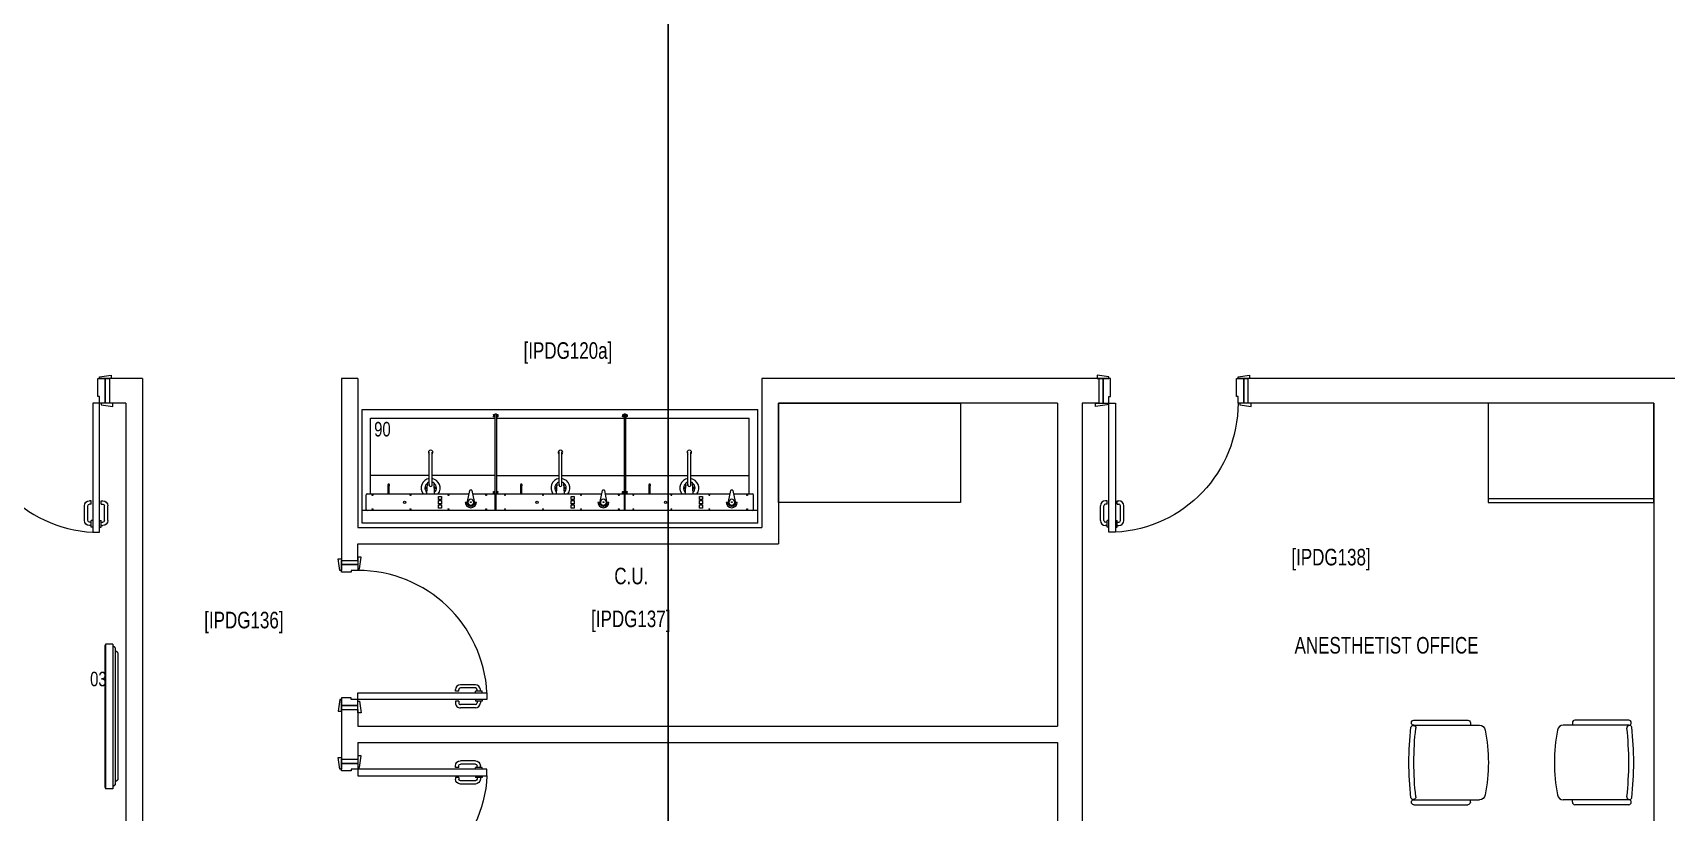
# Model space of a CAD drawing. Header units: metres. Extents: x -18745 to 220762, y -1579758 to -1356048.
# Drawn here: x 133328 to 143188, y -1409702 to -1404993 of the extents above; entities that cross this region are included whole.
import ezdxf

# ---------------------------------------------------------------- set-up
doc = ezdxf.new("R2010")
doc.units = ezdxf.units.M
doc.layers.get('0').update_dxf_attribs({"lineweight": 0})
for name, color, linetype, lineweight in [('A-100 - Copy$0$72_EGR_BASE_TEXT', 8, 'Continuous', 0), ('A-100 - Copy$0$Medical Equipment and Furniture', 8, 'Continuous', 0), ('A-100 - Copy$0$Medical Equipment and Furniture1', 8, 'Continuous', 5), ('A-100 - Copy$0$SANIT', 8, 'Continuous', 0), ('A-100 - Copy$0$Walls', 8, 'Continuous', 0), ('A-100 - Copy$0$Wooden Joinery', 8, 'Continuous', 0)]:
    doc.layers.add(name, color=color, linetype=linetype, lineweight=lineweight)
doc.layers.add('A-100 - Copy$0$axes', color=8, linetype='Continuous')
doc.styles.add('A-100 - Copy$0$X3G_ENTITY_257CFD', font='swisscl.ttf', dxfattribs={"height": 200})
doc.styles.add('A-100 - Copy$0$X3G_ENTITY_2587EA', font='swisscl.ttf', dxfattribs={"height": 200})

# ---------------------------------------------------------------- blocks, each defined once
blk = doc.blocks.new('A-100 - Copy$0$Scrub')
at = {"layer": 'A-100 - Copy$0$SANIT'}
for p, q in [((-781500.9, -331908.5, 0), (-779112.9, -331908.5, 0)), ((-781500.9, -332594.4, 0), (-781500.9, -331908.5, 0)), ((-781450.1, -332416.6, 0), (-781450.1, -331959.3, 0)), ((-781450.1, -331959.3, 0), (-780699.1, -331959.3, 0)), ((-780707.7, -331940.4, 0), (-780707.7, -331949.1, 0)), ((-780701.3, -331940.4, 0), (-780701.3, -331949.1, 0)), ((-780699.1, -331937.3, 0), (-780699.1, -332416.6, 0)), ((-780689.6, -331937.3, 0), (-780689.6, -332416.6, 0)), ((-780689.6, -331959.3, 0), (-779919.6, -331959.3, 0)), ((-780687.3, -331940.4, 0), (-780687.3, -331949.1, 0)), ((-780681, -331940.4, 0), (-780681, -331949.1, 0)), ((-779928.2, -331940.4, 0), (-779928.2, -331949.1, 0)), ((-779921.9, -331940.4, 0), (-779921.9, -331949.1, 0)), ((-779919.6, -331937.3, 0), (-779919.6, -332416.6, 0)), ((-779910.1, -331937.3, 0), (-779910.1, -332416.6, 0)), ((-779910.1, -331959.3, 0), (-779163.7, -331959.3, 0)), ((-779907.9, -331940.4, 0), (-779907.9, -331949.1, 0)), ((-779901.5, -331940.4, 0), (-779901.5, -331949.1, 0)), ((-779163.7, -332416.6, 0), (-779163.7, -331959.3, 0)), ((-779112.9, -332594.4, 0), (-779112.9, -331908.5, 0)), ((-781095.3, -332366.9, 0), (-781095.3, -332166, 0)), ((-781077.8, -332366.3, 0), (-781077.8, -332166, 0)), ((-780312.1, -332366.9, 0), (-780312.1, -332166, 0)), ((-780294.6, -332366.3, 0), (-780294.6, -332166, 0)), ((-779534.5, -332366.9, 0), (-779534.5, -332166, 0)), ((-779517, -332366.3, 0), (-779517, -332166, 0)), ((-781095.3, -332305.4, 0), (-781450.1, -332305.4, 0)), ((-781343, -332416.6, 0), (-781343, -332364.5, 0)), ((-781336.7, -332416.6, 0), (-781336.7, -332364.5, 0)), ((-781110.3, -332416.6, 0), (-781106.6, -332352.1, 0)), ((-781095.3, -332349.1, 0), (-781103.4, -332349.1, 0)), ((-780699.1, -332305.4, 0), (-781077.8, -332305.4, 0)), ((-781069.7, -332349.1, 0), (-781077.8, -332349.1, 0)), ((-781062.8, -332416.6, 0), (-781066.5, -332352.1, 0)), ((-780689.6, -332305.4, 0), (-780312.1, -332305.4, 0)), ((-780542.8, -332416.6, 0), (-780542.8, -332364.5, 0)), ((-780536.4, -332416.6, 0), (-780536.4, -332364.5, 0)), ((-780327.1, -332416.6, 0), (-780323.4, -332352.1, 0)), ((-780312.1, -332349.1, 0), (-780320.2, -332349.1, 0)), ((-780294.6, -332305.4, 0), (-779919.6, -332305.4, 0)), ((-780286.5, -332349.1, 0), (-780294.6, -332349.1, 0)), ((-780279.6, -332416.6, 0), (-780283.3, -332352.1, 0)), ((-779910.1, -332305.4, 0), (-779534.5, -332305.4, 0)), ((-779768, -332416.6, 0), (-779768, -332364.5, 0)), ((-779761.6, -332416.6, 0), (-779761.6, -332364.5, 0)), ((-779549.5, -332416.6, 0), (-779545.8, -332352.1, 0)), ((-779534.5, -332349.1, 0), (-779542.6, -332349.1, 0)), ((-779517, -332305.4, 0), (-779163.7, -332305.4, 0)), ((-779508.9, -332349.1, 0), (-779517, -332349.1, 0)), ((-779502, -332416.6, 0), (-779505.7, -332352.1, 0)), ((-781475.5, -332511.8, 0), (-781475.5, -332422.9, 0)), ((-781475.5, -332511.8, 0), (-781475.5, -332422.9, 0)), ((-781469.2, -332416.6, 0), (-780854.7, -332416.6, 0)), ((-781039.7, -332451, 0), (-781039.7, -332432.2, 0)), ((-781039.7, -332432.2, 0), (-781021, -332432.2, 0)), ((-781021, -332451, 0), (-781039.7, -332451, 0)), ((-781039.7, -332476.8, 0), (-781039.7, -332458, 0)), ((-781039.7, -332458, 0), (-781021, -332458, 0)), ((-781021, -332476.8, 0), (-781039.7, -332476.8, 0)), ((-781039.7, -332483.8, 0), (-781021, -332483.8, 0)), ((-781039.7, -332502.6, 0), (-781039.7, -332483.8, 0)), ((-781021, -332432.2, 0), (-781021, -332451, 0)), ((-781021, -332458, 0), (-781021, -332476.8, 0)), ((-781021, -332483.8, 0), (-781021, -332502.6, 0)), ((-780877.7, -332467.4, 0), (-780869.4, -332467.4, 0)), ((-780863.9, -332463.6, 0), (-780850.7, -332395.7, 0)), ((-780839.5, -332394.6, 0), (-780849.3, -332394.6, 0)), ((-780846.8, -332493, 0), (-780847.4, -332488, 0)), ((-780842, -332493, 0), (-780841.4, -332488, 0)), ((-780838.1, -332395.7, 0), (-780824.9, -332463.6, 0)), ((-780834.1, -332416.6, 0), (-780698.2, -332416.6, 0)), ((-780819.4, -332467.4, 0), (-780811.2, -332467.4, 0)), ((-780707.7, -332415.1, 0), (-780707.7, -332405.2, 0)), ((-780701, -332415.1, 0), (-780701, -332405.2, 0)), ((-780699.1, -332416.6, 0), (-780689.6, -332416.6, 0)), ((-780697.8, -332518.2, 0), (-780697.8, -332416.6, 0)), ((-780690.9, -332518.2, 0), (-780690.9, -332416.6, 0)), ((-780690.4, -332416.6, 0), (-780054.5, -332416.6, 0)), ((-780687.3, -332415.1, 0), (-780687.3, -332405.2, 0)), ((-780680.7, -332415.1, 0), (-780680.7, -332405.2, 0)), ((-780239.5, -332432.2, 0), (-780220.7, -332432.2, 0)), ((-780239.5, -332451, 0), (-780239.5, -332432.2, 0)), ((-780220.7, -332451, 0), (-780239.5, -332451, 0)), ((-780239.5, -332476.8, 0), (-780239.5, -332458, 0)), ((-780239.5, -332458, 0), (-780220.7, -332458, 0)), ((-780220.7, -332476.8, 0), (-780239.5, -332476.8, 0)), ((-780239.5, -332502.6, 0), (-780239.5, -332483.8, 0)), ((-780239.5, -332483.8, 0), (-780220.7, -332483.8, 0)), ((-780220.7, -332432.2, 0), (-780220.7, -332451, 0)), ((-780220.7, -332458, 0), (-780220.7, -332476.8, 0)), ((-780220.7, -332483.8, 0), (-780220.7, -332502.6, 0)), ((-780077.4, -332467.4, 0), (-780069.2, -332467.4, 0)), ((-780063.6, -332463.6, 0), (-780050.5, -332395.7, 0)), ((-780039.3, -332394.6, 0), (-780049.1, -332394.6, 0)), ((-780046.6, -332493, 0), (-780047.2, -332488, 0)), ((-780041.8, -332493, 0), (-780041.2, -332488, 0)), ((-780037.9, -332395.7, 0), (-780024.7, -332463.6, 0)), ((-780033.8, -332416.6, 0), (-779919.5, -332416.6, 0)), ((-780019.2, -332467.4, 0), (-780010.9, -332467.4, 0)), ((-779928.2, -332415.1, 0), (-779928.2, -332405.2, 0)), ((-779921.6, -332415.1, 0), (-779921.6, -332405.2, 0)), ((-779919.6, -332416.6, 0), (-779910.1, -332416.6, 0)), ((-779916, -332518.2, 0), (-779916, -332416.6, 0)), ((-779915.6, -332416.6, 0), (-779279.7, -332416.6, 0)), ((-779913.2, -332518.2, 0), (-779913.2, -332416.6, 0)), ((-779913.2, -332511.8, 0), (-779913.2, -332422.9, 0)), ((-779907.9, -332415.1, 0), (-779907.9, -332405.2, 0)), ((-779901.2, -332415.1, 0), (-779901.2, -332405.2, 0)), ((-779464.7, -332451, 0), (-779464.7, -332432.2, 0)), ((-779464.7, -332432.2, 0), (-779445.9, -332432.2, 0)), ((-779445.9, -332451, 0), (-779464.7, -332451, 0)), ((-779464.7, -332476.8, 0), (-779464.7, -332458, 0)), ((-779464.7, -332458, 0), (-779445.9, -332458, 0)), ((-779445.9, -332476.8, 0), (-779464.7, -332476.8, 0)), ((-779464.7, -332502.6, 0), (-779464.7, -332483.8, 0)), ((-779464.7, -332483.8, 0), (-779445.9, -332483.8, 0)), ((-779445.9, -332432.2, 0), (-779445.9, -332451, 0)), ((-779445.9, -332458, 0), (-779445.9, -332476.8, 0)), ((-779445.9, -332483.8, 0), (-779445.9, -332502.6, 0)), ((-779302.6, -332467.4, 0), (-779294.4, -332467.4, 0)), ((-779288.8, -332463.6, 0), (-779275.6, -332395.7, 0)), ((-779264.4, -332394.6, 0), (-779274.2, -332394.6, 0)), ((-779271.8, -332493, 0), (-779272.4, -332488, 0)), ((-779266.9, -332493, 0), (-779266.3, -332488, 0)), ((-779263.1, -332395.7, 0), (-779249.9, -332463.6, 0)), ((-779259, -332416.6, 0), (-779144.7, -332416.6, 0)), ((-779244.3, -332467.4, 0), (-779236.1, -332467.4, 0)), ((-779138.3, -332511.8, 0), (-779138.3, -332422.9, 0)), ((-779138.3, -332511.8, 0), (-779138.3, -332422.9, 0)), ((-779112.9, -332518.2, 0), (-781500.9, -332518.2, 0)), ((-781021, -332502.6, 0), (-781039.7, -332502.6, 0)), ((-780843, -332493.9, 0), (-780845.8, -332493.9, 0)), ((-780220.7, -332502.6, 0), (-780239.5, -332502.6, 0)), ((-780042.8, -332493.9, 0), (-780045.6, -332493.9, 0)), ((-779445.9, -332502.6, 0), (-779464.7, -332502.6, 0)), ((-779268, -332493.9, 0), (-779270.7, -332493.9, 0)), ((-779112.9, -332594.4, 0), (-781500.9, -332594.4, 0))]:
    blk.add_line(p, q, dxfattribs=at)
at = {"layer": 'A-100 - Copy$0$SANIT', "elevation": 0}
for points in [[(-780707.7, -331940.4), (-780707.4, -331939.3, -0.103098), (-780706.8, -331938.4, -0.092589), (-780705.7, -331937.8), (-780704.5, -331937.6)], [(-780704.5, -331937.6), (-780703.3, -331937.8, -0.092589), (-780702.3, -331938.4, -0.103098), (-780701.6, -331939.3), (-780701.3, -331940.4)], [(-780699.1, -331937.3), (-780698.7, -331935.7, -0.103098), (-780697.7, -331934.4, -0.092589), (-780696.2, -331933.5), (-780694.3, -331933.1), (-780692.5, -331933.5, -0.092589), (-780691, -331934.4, -0.103098), (-780689.9, -331935.7), (-780689.6, -331937.3)], [(-780687.3, -331940.4), (-780687.1, -331939.3, -0.103098), (-780686.4, -331938.4, -0.092589), (-780685.4, -331937.8), (-780684.2, -331937.6)], [(-780684.2, -331937.6), (-780682.9, -331937.8, -0.092589), (-780681.9, -331938.4, -0.103098), (-780681.2, -331939.3), (-780681, -331940.4)], [(-779928.2, -331940.4), (-779928, -331939.3, -0.103098), (-779927.3, -331938.4, -0.092589), (-779926.3, -331937.8), (-779925.1, -331937.6)], [(-779925.1, -331937.6), (-779923.8, -331937.8, -0.092589), (-779922.8, -331938.4, -0.103098), (-779922.1, -331939.3), (-779921.9, -331940.4)], [(-779919.6, -331937.3), (-779919.3, -331935.7, -0.103098), (-779918.3, -331934.4, -0.092589), (-779916.7, -331933.5), (-779914.9, -331933.1), (-779913, -331933.5, -0.092589), (-779911.5, -331934.4, -0.103098), (-779910.5, -331935.7), (-779910.1, -331937.3)], [(-779907.9, -331940.4), (-779907.6, -331939.3, -0.103098), (-779907, -331938.4, -0.092589), (-779905.9, -331937.8), (-779904.7, -331937.6)], [(-779904.7, -331937.6), (-779903.5, -331937.8, -0.092589), (-779902.5, -331938.4, -0.103098), (-779901.8, -331939.3), (-779901.5, -331940.4)], [(-780707.2, -332416.6, -0.044297), (-780707.4, -332416.1), (-780707.7, -332415.1)], [(-780701, -332415.1), (-780701.3, -332416.1, -0.044297), (-780701.6, -332416.6, -0.092589)], [(-780686.8, -332416.6, -0.044297), (-780687.1, -332416.1), (-780687.3, -332415.1)], [(-780680.7, -332415.1), (-780680.9, -332416.1, -0.044297), (-780681.2, -332416.6, -0.092589)], [(-779927.7, -332416.6, -0.044297), (-779928, -332416.1), (-779928.2, -332415.1)], [(-779921.6, -332415.1), (-779921.8, -332416.1, -0.044297), (-779922.1, -332416.6, -0.092589)], [(-779907.4, -332416.6, -0.044297), (-779907.6, -332416.1), (-779907.9, -332415.1)], [(-779901.2, -332415.1), (-779901.5, -332416.1, -0.044297), (-779901.8, -332416.6, -0.092589)]]:
    blk.add_lwpolyline(points, format="xyb", dxfattribs=at)
for points in [[(-780704.5, -331946.4), (-780703.3, -331946.6, -0.092589), (-780702.3, -331947.2, -0.103098), (-780701.6, -331948.1), (-780701.3, -331949.1), (-780701.6, -331950.2, -0.103098), (-780702.3, -331951.1, -0.092589), (-780703.3, -331951.7), (-780704.5, -331951.9), (-780705.7, -331951.7, -0.092589), (-780706.8, -331951.1, -0.103098), (-780707.4, -331950.2), (-780707.7, -331949.1), (-780707.4, -331948.1, -0.103098), (-780706.8, -331947.2, -0.092589), (-780705.7, -331946.6)], [(-780684.2, -331946.4), (-780682.9, -331946.6, -0.092589), (-780681.9, -331947.2, -0.103098), (-780681.2, -331948.1), (-780681, -331949.1), (-780681.2, -331950.2, -0.103098), (-780681.9, -331951.1, -0.092589), (-780682.9, -331951.7), (-780684.2, -331951.9), (-780685.4, -331951.7, -0.092589), (-780686.4, -331951.1, -0.103098), (-780687.1, -331950.2), (-780687.3, -331949.1), (-780687.1, -331948.1, -0.103098), (-780686.4, -331947.2, -0.092589), (-780685.4, -331946.6)], [(-779925.1, -331946.4), (-779923.8, -331946.6, -0.092589), (-779922.8, -331947.2, -0.103098), (-779922.1, -331948.1), (-779921.9, -331949.1), (-779922.1, -331950.2, -0.103098), (-779922.8, -331951.1, -0.092589), (-779923.8, -331951.7), (-779925.1, -331951.9), (-779926.3, -331951.7, -0.092589), (-779927.3, -331951.1, -0.103098), (-779928, -331950.2), (-779928.2, -331949.1), (-779928, -331948.1, -0.103098), (-779927.3, -331947.2, -0.092589), (-779926.3, -331946.6)], [(-779904.7, -331946.4), (-779903.5, -331946.6, -0.092589), (-779902.5, -331947.2, -0.103098), (-779901.8, -331948.1), (-779901.5, -331949.1), (-779901.8, -331950.2, -0.103098), (-779902.5, -331951.1, -0.092589), (-779903.5, -331951.7), (-779904.7, -331951.9), (-779905.9, -331951.7, -0.092589), (-779907, -331951.1, -0.103098), (-779907.6, -331950.2), (-779907.9, -331949.1), (-779907.6, -331948.1, -0.103098), (-779907, -331947.2, -0.092589), (-779905.9, -331946.6)], [(-780704.4, -332408.1), (-780705.7, -332407.9, -0.092589), (-780706.7, -332407.3, -0.103098), (-780707.4, -332406.3), (-780707.7, -332405.2), (-780707.4, -332404.1, -0.103098), (-780706.7, -332403.2, -0.092589), (-780705.7, -332402.6), (-780704.4, -332402.4), (-780703.1, -332402.6, -0.092589), (-780702, -332403.2, -0.103098), (-780701.3, -332404.1), (-780701, -332405.2), (-780701.3, -332406.3, -0.103098), (-780702, -332407.3, -0.092589), (-780703.1, -332407.9)], [(-780684, -332408.1), (-780685.3, -332407.9, -0.092589), (-780686.4, -332407.3, -0.103098), (-780687.1, -332406.3), (-780687.3, -332405.2), (-780687.1, -332404.1, -0.103098), (-780686.4, -332403.2, -0.092589), (-780685.3, -332402.6), (-780684, -332402.4), (-780682.7, -332402.6, -0.092589), (-780681.7, -332403.2, -0.103098), (-780680.9, -332404.1), (-780680.7, -332405.2), (-780680.9, -332406.3, -0.103098), (-780681.7, -332407.3, -0.092589), (-780682.7, -332407.9)], [(-779924.9, -332408.1), (-779926.2, -332407.9, -0.092589), (-779927.3, -332407.3, -0.103098), (-779928, -332406.3), (-779928.2, -332405.2), (-779928, -332404.1, -0.103098), (-779927.3, -332403.2, -0.092589), (-779926.2, -332402.6), (-779924.9, -332402.4), (-779923.6, -332402.6, -0.092589), (-779922.6, -332403.2, -0.103098), (-779921.8, -332404.1), (-779921.6, -332405.2), (-779921.8, -332406.3, -0.103098), (-779922.6, -332407.3, -0.092589), (-779923.6, -332407.9)], [(-779904.6, -332408.1), (-779905.9, -332407.9, -0.092589), (-779906.9, -332407.3, -0.103098), (-779907.6, -332406.3), (-779907.9, -332405.2), (-779907.6, -332404.1, -0.103098), (-779906.9, -332403.2, -0.092589), (-779905.9, -332402.6), (-779904.6, -332402.4), (-779903.3, -332402.6, -0.092589), (-779902.2, -332403.2, -0.103098), (-779901.5, -332404.1), (-779901.2, -332405.2), (-779901.5, -332406.3, -0.103098), (-779902.2, -332407.3, -0.092589), (-779903.3, -332407.9)]]:
    blk.add_lwpolyline(points, format="xyb", close=True, dxfattribs=at)
at = {"layer": 'A-100 - Copy$0$SANIT'}
for centre, radius in [((-781438.5, -332425.3, 0), 2.55), ((-781244.4, -332467.4, 0), 7.03), ((-781209.1, -332425.3, 0), 2.55), ((-780979.7, -332425.3, 0), 2.55), ((-780844.4, -332467.4, 0), 2.54), ((-780752, -332425.3, 0), 2.55), ((-780638.3, -332425.3, 0), 2.55), ((-780444.2, -332467.4, 0), 7.03), ((-780408.9, -332425.3, 0), 2.55), ((-780179.5, -332425.3, 0), 2.55), ((-780044.2, -332467.4, 0), 2.54), ((-779951.7, -332425.3, 0), 2.55), ((-779863.5, -332425.3, 0), 2.55), ((-779669.4, -332467.4, 0), 7.03), ((-779634.1, -332425.3, 0), 2.55), ((-779404.7, -332425.3, 0), 2.55), ((-779269.3, -332467.4, 0), 2.54), ((-779176.9, -332425.3, 0), 2.55), ((-781438.5, -332509.4, 0), 2.55), ((-781209.1, -332509.4, 0), 2.55), ((-780979.7, -332509.4, 0), 2.55), ((-780752, -332509.4, 0), 2.55), ((-780638.3, -332509.4, 0), 2.55), ((-780408.9, -332509.4, 0), 2.55), ((-780179.5, -332509.4, 0), 2.55), ((-779951.7, -332509.4, 0), 2.55), ((-779863.5, -332509.4, 0), 2.55), ((-779634.1, -332509.4, 0), 2.55), ((-779404.7, -332509.4, 0), 2.55), ((-779176.9, -332509.4, 0), 2.55)]:
    blk.add_circle(centre, radius, dxfattribs=at)
for centre, radius, start, end in [((-781086.6, -332166.2, 0), 13.5, 310.37851, 229.62149), ((-780303.4, -332166.2, 0), 13.5, 310.37851, 229.62149), ((-779525.7, -332166.2, 0), 13.5, 310.37851, 229.62149), ((-781339.8, -332363.8, 0), 5.43, 305.75482, 234.24518), ((-781086.7, -332381.6, 0), 57.2, 98.70101, 217.73426), ((-781086.7, -332381.6, 0), 34.9, 124.87267, 228.46314), ((-781109.3, -332381.6, 0), 5.67, 76.70082, 276.63499), ((-781102.7, -332365.6, 0), 5.67, 142.70905, 210.62676), ((-781103.4, -332352.3, 0), 3.18, 90, 176.6679), ((-781086.7, -332381.6, 0), 34.9, 104.33235, 111.53683), ((-781086.7, -332363.8, 0), 9.19, 160.16631, 16.11366), ((-781086.7, -332381.6, 0), 57.2, 322.26574, 81.11222), ((-781086.7, -332381.6, 0), 34.9, 68.46317, 75.3557), ((-781069.7, -332352.3, 0), 3.18, 3.3321, 90), ((-781086.7, -332381.6, 0), 34.9, 311.92159, 54.74261), ((-781070.7, -332365.6, 0), 5.67, 332.85747, 33.80673), ((-781064, -332381.6, 0), 5.67, 265.24562, 101.41857), ((-780539.6, -332363.8, 0), 5.43, 305.75482, 234.24518), ((-780303.4, -332381.6, 0), 57.2, 98.70101, 217.73426), ((-780303.4, -332381.6, 0), 34.9, 124.87267, 228.46314), ((-780326.1, -332381.6, 0), 5.67, 76.70082, 276.63499), ((-780319.4, -332365.6, 0), 5.67, 142.70905, 210.62676), ((-780320.2, -332352.3, 0), 3.18, 90, 176.6679), ((-780303.4, -332381.6, 0), 34.9, 104.33235, 111.53683), ((-780303.4, -332363.8, 0), 9.19, 160.16631, 16.11366), ((-780303.4, -332381.6, 0), 57.2, 322.26574, 81.11222), ((-780303.4, -332381.6, 0), 34.9, 68.46317, 75.3557), ((-780286.5, -332352.3, 0), 3.18, 3.3321, 90), ((-780303.4, -332381.6, 0), 34.9, 311.92159, 54.74261), ((-780287.4, -332365.6, 0), 5.67, 332.85747, 33.80673), ((-780280.8, -332381.6, 0), 5.67, 265.24562, 101.41857), ((-779764.8, -332363.8, 0), 5.43, 305.75482, 234.24518), ((-779525.8, -332381.6, 0), 57.2, 98.70101, 217.73426), ((-779525.8, -332381.6, 0), 34.9, 124.87267, 228.46314), ((-779548.5, -332381.6, 0), 5.67, 76.70082, 276.63499), ((-779541.8, -332365.6, 0), 5.67, 142.70905, 210.62676), ((-779542.6, -332352.3, 0), 3.18, 90, 176.6679), ((-779525.8, -332381.6, 0), 34.9, 104.33235, 111.53683), ((-779525.8, -332363.8, 0), 9.19, 160.16631, 16.11366), ((-779525.8, -332381.6, 0), 57.2, 322.26574, 81.11222), ((-779525.8, -332381.6, 0), 34.9, 68.46317, 75.3557), ((-779508.9, -332352.3, 0), 3.18, 3.3321, 90), ((-779525.8, -332381.6, 0), 34.9, 311.92159, 54.74261), ((-779509.8, -332365.6, 0), 5.67, 332.85747, 33.80673), ((-779503.2, -332381.6, 0), 5.67, 265.24562, 101.41857), ((-781469.2, -332422.9, 0), 6.35, 90, 180), ((-780844.4, -332467.4, 0), 33.2, 180, 0), ((-780844.4, -332467.4, 0), 25, 180, 264.24334), ((-780844.4, -332467.4, 0), 19.8, 169.01197, 257.99605), ((-780844.4, -332467.4, 0), 18.1, 270, 269.68625), ((-780849.3, -332396, 0), 1.41, 90, 169.01197), ((-780848.8, -332488.2, 0), 1.41, 6.77737, 77.99605), ((-780845.8, -332492.9, 0), 1.05, 182.39678, 270), ((-780843, -332492.9, 0), 1.05, 270, 357.60322), ((-780844.4, -332467.4, 0), 25, 275.75666, 0), ((-780840, -332488.2, 0), 1.41, 102.00395, 173.22263), ((-780844.4, -332467.4, 0), 19.8, 282.00395, 10.98803), ((-780839.5, -332396, 0), 1.41, 10.98803, 90), ((-780044.2, -332467.4, 0), 33.2, 180, 0), ((-780044.2, -332467.4, 0), 25, 180, 264.24334), ((-780044.2, -332467.4, 0), 19.8, 169.01197, 257.99605), ((-780044.2, -332467.4, 0), 18.1, 270, 269.68625), ((-780049.1, -332396, 0), 1.41, 90, 169.01197), ((-780048.6, -332488.2, 0), 1.41, 6.77737, 77.99605), ((-780045.6, -332492.9, 0), 1.05, 182.39678, 270), ((-780042.8, -332492.9, 0), 1.05, 270, 357.60322), ((-780044.2, -332467.4, 0), 25, 275.75666, 0), ((-780039.8, -332488.2, 0), 1.41, 102.00395, 173.22263), ((-780044.2, -332467.4, 0), 19.8, 282.00395, 10.98803), ((-780039.3, -332396, 0), 1.41, 10.98803, 90), ((-779269.3, -332467.4, 0), 33.2, 180, 0), ((-779269.3, -332467.4, 0), 25, 180, 264.24334), ((-779269.3, -332467.4, 0), 19.8, 169.01197, 257.99605), ((-779269.3, -332467.4, 0), 18.1, 270, 269.68625), ((-779274.2, -332396, 0), 1.41, 90, 169.01197), ((-779273.8, -332488.2, 0), 1.41, 6.77737, 77.99605), ((-779270.7, -332492.9, 0), 1.05, 182.39678, 270), ((-779268, -332492.9, 0), 1.05, 270, 357.60322), ((-779269.3, -332467.4, 0), 25, 275.75666, 0), ((-779264.9, -332488.2, 0), 1.41, 102.00395, 173.22263), ((-779269.3, -332467.4, 0), 19.8, 282.00395, 10.98803), ((-779264.4, -332396, 0), 1.41, 10.98803, 90), ((-779144.7, -332422.9, 0), 6.35, 0, 90), ((-781469.2, -332511.8, 0), 6.35, 180, 270), ((-779144.7, -332511.8, 0), 6.35, 270, 0)]:
    blk.add_arc(centre, radius, start, end, dxfattribs=at)
blk = doc.blocks.new('A-100 - Copy$0$DM15862C-P')
for p, q in [((-0.3835, 0), (-0.3983, -0.0149)), ((0.3835, 0), (-0.3835, 0)), ((0.3835, 0), (0.3983, -0.0149)), ((-0.4367, -0.0287), (-0.4367, -0.0734)), ((0.4365, -0.0287), (-0.4367, -0.0287)), ((0.4365, -0.0734), (-0.4367, -0.0734)), ((-0.4291, -0.078), (-0.4291, -0.0734)), ((0.429, -0.078), (-0.4291, -0.078)), ((-0.4157, -0.0175), (-0.4256, -0.0287)), ((0.41, -0.0149), (-0.4099, -0.0149)), ((0.4157, -0.0175), (0.4254, -0.0287)), ((0.429, -0.078), (0.429, -0.0734)), ((0.4365, -0.0287), (0.4365, -0.0734))]:
    blk.add_line(p, q)
for points in [[(-0.4099, -0.0149), (-0.4121, -0.0149), (-0.4141, -0.0158), (-0.4157, -0.0175)], [(0.4157, -0.0175), (0.4141, -0.0158), (0.4121, -0.0149), (0.41, -0.0149)]]:
    blk.add_open_spline(points, degree=3)
blk = doc.blocks.new('A-100 - Copy$0$GF21016-P')
at = {"extrusion": (-1.24384e-09, -1.20261e-09, -1)}
for p, q in [((0.0128, 0.0179), (0.0128, 0.4136)), ((0.4628, 0.0179), (0.4628, 0.4136)), ((-0.0172, 0.0179), (-0.0172, 0.3435)), ((-0.0022, 0.3585), (0.0128, 0.3585)), ((0.4778, 0.3585), (0.4628, 0.3585)), ((0.4928, 0.0179), (0.4928, 0.3435)), ((0.4778, 0.0029), (0.4778, 0.0029))]:
    blk.add_line(p, q, dxfattribs=at)
for centre, radius, start, end in [((-0.0478, 0.4136), 0.035, 0, 80.65572), ((-0.2378, -0.5362), 1.0036, 78.75684, 101.24316), ((-0.4278, 0.4136), 0.035, 99.34428, 180), ((0.0022, 0.3435), 0.015, 0, 90), ((-0.4778, 0.3435), 0.015, 90, 180), ((0.0022, 0.0179), 0.015, 270, 0), ((0.0022, 0.0179), 0.015, 180, 270), ((-0.0284, 0.0145), 0.015, 284.3864, 95.52091), ((-0.2378, 1.8734), 1.8855, 263.51186, 276.48814), ((-0.2378, 1.8928), 1.8749, 263.6341, 276.3659), ((-0.4471, 0.0145), 0.015, 84.47909, 255.6136), ((-0.4778, 0.0179), 0.015, 270, 0), ((-0.4778, 0.0179), 0.015, 180, 270)]:
    blk.add_arc(centre, radius, start, end, dxfattribs=at)
blk = doc.blocks.new('A-100 - Copy$0$CUPBOARD - GLASS TOP - LOCKABLE - 200x100x60')
at = {"layer": 'A-100 - Copy$0$Medical Equipment and Furniture1'}
blk.add_line((283.1819, -205.0074, 0), (284.1819, -205.0074, 0), dxfattribs=at)
at = {"layer": 'A-100 - Copy$0$Medical Equipment and Furniture1', "elevation": 0}
blk.add_lwpolyline([(284.1819, -204.4324), (283.1819, -204.4324), (283.1819, -205.0324), (284.1819, -205.0324)], close=True, dxfattribs=at)
blk = doc.blocks.new('A-100 - Copy$0$A$C72370EFE')
at = {"layer": 'A-100 - Copy$0$Wooden Joinery'}
for p, q in [((-0.05, -0.07), (-0.05, -0.16)), ((-0.03, -0.07), (-0.03, -0.16)), ((-0.01, -0.04), (-0.02, -0.04)), ((-0.01, -0.06), (-0.02, -0.06)), ((-0.01, -0.03), (-0.01, -0.07)), ((0, -0.03), (-0.01, -0.03)), ((0, -0.07), (-0.01, -0.07)), ((0.04, -0.03), (0.05, -0.03)), ((0.04, -0.07), (0.05, -0.07)), ((0.05, -0.03), (0.05, -0.07)), ((0.05, -0.04), (0.06, -0.04)), ((0.05, -0.06), (0.06, -0.06)), ((0.07, -0.07), (0.07, -0.16)), ((0.09, -0.07), (0.09, -0.16)), ((-0.01, -0.17), (-0.02, -0.17)), ((-0.01, -0.19), (-0.02, -0.19)), ((-0.01, -0.17), (-0.01, -0.19)), ((0.05, -0.17), (0.06, -0.17)), ((0.05, -0.17), (0.05, -0.19)), ((0.05, -0.19), (0.06, -0.19))]:
    blk.add_line(p, q, dxfattribs=at)
for centre, radius, start, end in [((-0.02, -0.07), 0.03, 90, 180), ((-0.02, -0.07), 0.01, 90, 180), ((0.06, -0.07), 0.03, 0, 90), ((0.06, -0.07), 0.01, 0, 90), ((-0.02, -0.16), 0.03, 180, 270), ((-0.02, -0.16), 0.01, 180, 270), ((0.06, -0.16), 0.01, 270, 0), ((0.06, -0.16), 0.03, 270, 0)]:
    blk.add_arc(centre, radius, start, end, dxfattribs=at)
blk = doc.blocks.new('A-100 - Copy$0$DR1')
at = {"layer": 'A-100 - Copy$0$Wooden Joinery', "elevation": 0}
for points in [[(1743402.9, 41721.9), (1743392.9, 41721.9), (1743382.9, 41791.9), (1743402.9, 41791.9)], [(1743552.9, 41731.9), (1743562.9, 41731.9), (1743572.9, 41801.9), (1743552.9, 41801.9)], [(1743552.9, 41681.9), (1744331.9, 41681.9), (1744331.9, 41721.9), (1743552.9, 41721.9)], [(1743402.9, 40941.9), (1743392.9, 40941.9), (1743382.9, 40871.9), (1743402.9, 40871.9)], [(1743552.9, 40931.9), (1743562.9, 40931.9), (1743572.9, 40861.9), (1743552.9, 40861.9)]]:
    blk.add_lwpolyline(points, close=True, dxfattribs=at)
for points in [[(1743552.9, 41756.9), (1743402.9, 41756.9), (1743402.9, 41781.9), (1743552.9, 41781.9), (1743552.9, 41756.9)], [(1743552.9, 41756.9), (1743552.9, 41721.9), (1743512.9, 41721.9), (1743512.9, 41711.9), (1743402.9, 41711.9), (1743402.9, 41756.9), (1743552.9, 41756.9)], [(1743552.9, 40906.9), (1743552.9, 40941.9), (1743512.9, 40941.9), (1743512.9, 40951.9), (1743402.9, 40951.9), (1743402.9, 40906.9), (1743552.9, 40906.9)], [(1743552.9, 40906.9), (1743402.9, 40906.9), (1743402.9, 40881.9), (1743552.9, 40881.9), (1743552.9, 40906.9)]]:
    blk.add_lwpolyline(points, dxfattribs=at)
at = {"layer": 'A-100 - Copy$0$Wooden Joinery'}
blk.add_arc((1743552.9, 41721.9, 0), 780, 270, 357.0603, dxfattribs=at)
at = {"layer": 'A-100 - Copy$0$Wooden Joinery', "xscale": -999.9999999998856, "yscale": 999.9999999998856, "zscale": 999.9999999998854, "rotation": 270}
blk.add_blockref('A-100 - Copy$0$A$C72370EFE', (1744331.9, 41681.9, 0), dxfattribs=at)
blk = doc.blocks.new('A-100 - Copy$0$A$C41DF7AD3')
at = {"layer": 'A-100 - Copy$0$Wooden Joinery', "elevation": 0}
for points in [[(820, 780), (820, 1559), (860, 1559), (860, 780)], [(70, 780), (70, 790), (0, 800), (0, 780)], [(870, 780), (870, 790), (940, 800), (940, 780)], [(80, 680), (80, 670), (10, 660), (10, 680)], [(860, 680), (860, 670), (930, 660), (930, 680)]]:
    blk.add_lwpolyline(points, close=True, dxfattribs=at)
for points in [[(45, 780), (45, 680), (20, 680), (20, 780), (45, 780)], [(45, 780), (80, 780), (80, 740), (90, 740), (90, 680), (45, 680), (45, 780)], [(895, 780), (860, 780), (860, 740), (850, 740), (850, 680), (895, 680), (895, 780)], [(895, 780), (895, 680), (920, 680), (920, 780), (895, 780)]]:
    blk.add_lwpolyline(points, dxfattribs=at)
at = {"layer": 'A-100 - Copy$0$Wooden Joinery'}
blk.add_arc((860, 780, 0), 780, 92.9397, 180, dxfattribs=at)
at = {"layer": 'A-100 - Copy$0$Wooden Joinery', "xscale": 999.9999999998856, "yscale": 999.9999999998856, "zscale": 999.9999999998856}
blk.add_blockref('A-100 - Copy$0$A$C72370EFE', (820, 1559, 0), dxfattribs=at)
blk = doc.blocks.new('A-100 - Copy')
at = {"layer": 'A-100 - Copy$0$axes'}
blk.add_line((137163.3, -1477297.4, 0), (137163.3, -1387547.7, 0), dxfattribs=at)
at = {"layer": 'A-100 - Copy$0$Medical Equipment and Furniture', "elevation": 0}
blk.add_lwpolyline([(137828.9, -1407230.6), (138928.9, -1407230.6), (138928.9, -1407830.6), (137828.9, -1407830.6), (137828.9, -1407230.6)], dxfattribs=at)
at = {"layer": 'A-100 - Copy$0$Walls'}
for p, q in [((133790.9, -1407080.6, 0), (133790.9, -1407230.6, 0)), ((133990.9, -1407080.6, 0), (133790.9, -1407080.6, 0)), ((133990.9, -1407080.6, 0), (133800.9, -1407080.6, 0)), ((133990.9, -1407080.6, 0), (133990.9, -1410380.6, 0)), ((135290.9, -1407080.6, 0), (135190.9, -1407080.6, 0)), ((135190.9, -1407080.6, 0), (135190.9, -1408180.6, 0)), ((135290.9, -1407080.6, 0), (135290.9, -1407980.6, 0)), ((139763.3, -1407080.6, 0), (137728.9, -1407080.6, 0)), ((137728.9, -1407080.6, 0), (137728.9, -1407980.6, 0)), ((139763.3, -1407080.6, 0), (139763.3, -1407230.6, 0)), ((146428.3, -1407080.6, 0), (140663.3, -1407080.6, 0)), ((140663.3, -1407080.6, 0), (140663.3, -1407230.6, 0)), ((133890.9, -1407230.6, 0), (133790.9, -1407230.6, 0)), ((133890.9, -1407230.6, 0), (133890.9, -1410480.6, 0)), ((139513.3, -1407230.6, 0), (137828.9, -1407230.6, 0)), ((137828.9, -1407230.6, 0), (137828.9, -1408080.6, 0)), ((139513.3, -1407230.6, 0), (139513.3, -1409180.6, 0)), ((139763.3, -1407230.6, 0), (139663.3, -1407230.6, 0)), ((139663.3, -1407230.6, 0), (139663.3, -1411527.7, 0)), ((143113.3, -1407230.6, 0), (140663.3, -1407230.6, 0)), ((143113.3, -1407230.6, 0), (143113.3, -1411527.7, 0)), ((135290.9, -1407980.6, 0), (137728.9, -1407980.6, 0)), ((135290.9, -1408080.6, 0), (137828.9, -1408080.6, 0)), ((135290.9, -1408180.6, 0), (135290.9, -1408080.6, 0)), ((135190.9, -1408180.6, 0), (135290.9, -1408180.6, 0)), ((135190.9, -1409080.6, 0), (135290.9, -1409080.6, 0)), ((135190.9, -1409080.6, 0), (135190.9, -1409380.6, 0)), ((135290.9, -1409080.6, 0), (135290.9, -1409180.6, 0)), ((135290.9, -1409180.6, 0), (139513.3, -1409180.6, 0)), ((135290.9, -1409280.6, 0), (139513.3, -1409280.6, 0)), ((135290.9, -1409280.6, 0), (135290.9, -1409380.6, 0)), ((139513.3, -1409280.6, 0), (139513.3, -1411527.7, 0)), ((135190.9, -1409380.6, 0), (135290.9, -1409380.6, 0))]:
    blk.add_line(p, q, dxfattribs=at)
at = {"layer": 'A-100 - Copy$0$Medical Equipment and Furniture'}
blk.add_blockref('A-100 - Copy$0$Scrub', (916816.9, -1075361.2, 0), dxfattribs=at)
at = {"layer": 'A-100 - Copy$0$Medical Equipment and Furniture', "xscale": 1000, "yscale": 1000, "zscale": 1000}
blk.add_blockref('A-100 - Copy$0$CUPBOARD - GLASS TOP - LOCKABLE - 200x100x60', (-141068.7, -1202798.2, 0), dxfattribs=at)
at = {"layer": 'A-100 - Copy$0$Medical Equipment and Furniture', "xscale": -1000, "yscale": 1000, "zscale": 1000, "rotation": 270}
blk.add_blockref('A-100 - Copy$0$DM15862C-P', (133840.9, -1409121.9, 0), dxfattribs=at)
at = {"layer": 'A-100 - Copy$0$Medical Equipment and Furniture', "extrusion": (8.17196e-07, 2.67577e-11, -1), "xscale": -999.9999999999992, "yscale": 999.9999999999992, "zscale": 1000, "rotation": 90.00002511288318}
blk.add_blockref('A-100 - Copy$0$GF21016-P', (-141646.8, -1409162.6, 0.1), dxfattribs=at)
at = {"layer": 'A-100 - Copy$0$Medical Equipment and Furniture', "extrusion": (-8.17196e-07, 2.67577e-11, -1), "xscale": 1000, "yscale": 1000, "zscale": 1000, "rotation": 269.9999748871168}
blk.add_blockref('A-100 - Copy$0$GF21016-P', (-142979.7, -1409162.6, -0.1), dxfattribs=at)
at = {"layer": 'A-100 - Copy$0$Wooden Joinery', "rotation": 270}
for name, p in [('A-100 - Copy$0$DR1', (92009, 336322.3, 0)), ('A-100 - Copy$0$A$C41DF7AD3', (134510.9, -1408160.6, 0))]:
    blk.add_blockref(name, p, dxfattribs=at)
at = {"layer": 'A-100 - Copy$0$Wooden Joinery'}
for name, p, xscale, rotation in [('A-100 - Copy$0$DR1', (181545.2, 336322.3, 0), -1.000000000000003, 90), ('A-100 - Copy$0$A$C41DF7AD3', (134510.9, -1410300.6, 0), -1, 270)]:
    blk.add_blockref(name, p, dxfattribs=dict(at, xscale=xscale, rotation=rotation))
at = {"layer": 'A-100 - Copy$0$72_EGR_BASE_TEXT', "char_height": 100, "attachment_point": 2, "style": 'A-100 - Copy$0$X3G_ENTITY_2587EA'}
for s, insert in [('[IPDG120a]', (136558.6, -1406862.6)), ('[IPDG138]', (141164.5, -1408110.2)), ('C.U.', (136941, -1408224.3, 0)), ('[IPDG136]', (134602.6, -1408490.3)), ('[IPDG137]', (136937.9, -1408482.9)), ('ANESTHETIST OFFICE ', (141499.7, -1408642.6))]:
    blk.add_mtext(s, dxfattribs=dict(at, insert=insert))
at = {"layer": 'A-100 - Copy$0$Medical Equipment and Furniture', "char_height": 87.47, "attachment_point": 2, "style": 'A-100 - Copy$0$X3G_ENTITY_257CFD'}
for s, insert in [('90', (135438.9, -1407343.8, -0.9)), ('03', (133724.5, -1408852.6, 0))]:
    blk.add_mtext(s, dxfattribs=dict(at, insert=insert))

msp = doc.modelspace()

# ---------------------------------------------------------------- block references
msp.add_blockref('A-100 - Copy', (0, 0))

doc.saveas('drawing.dxf')
